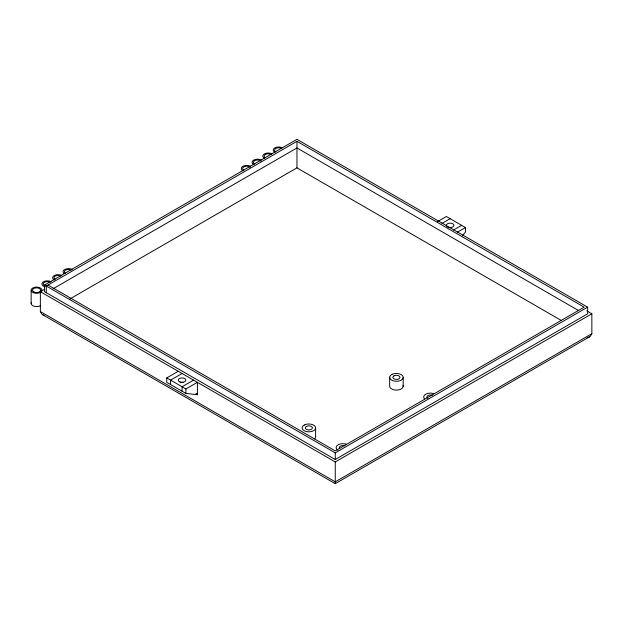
<?xml version="1.0" encoding="UTF-8"?>
<svg xmlns="http://www.w3.org/2000/svg" width="623" height="623" viewBox="0 0 623 623"><rect width="100%" height="100%" fill="white"/><g stroke="black" fill="none" stroke-linecap="round" stroke-linejoin="round"><path stroke-width="0.93" d="M586.796 310.869L591.85 313.79L591.85 333.687L590.269 336.381L335.252 483.666L41.943 314.272L40.363 311.578L40.363 291.681L44.186 289.469M462.476 235.782L465.467 231.982L465.467 227.559L446.317 216.5L437.291 221.71M44.576 285.046L296.953 139.334L587.637 307.155L587.637 313.79L335.252 459.501L44.576 291.681L44.576 285.046L335.252 452.866L587.637 307.155M48.018 285.046L335.252 450.881L584.187 307.155L296.953 141.32L46.297 286.043L46.297 292.678M53.064 288.768L296.953 147.955L578.292 310.386M69.885 298.954L296.953 167.86L561.448 320.557M166.746 377.912L185.895 388.97L197.382 382.335L197.436 394.725L185.895 393.393L166.746 382.335L166.746 377.912L178.233 371.277M182.064 373.489L170.57 380.123L170.57 384.547M441.941 223.447L450.149 218.712M193.551 380.123L182.064 386.758L182.064 391.182M453.427 230.082L461.635 225.347M457.259 232.293L465.467 227.559M195.466 394.499L197.382 393.393M40.363 291.681L335.252 461.931L591.85 313.79M591.85 333.687L335.252 481.836L40.363 311.578M589.607 336.817L587.123 337.775M44.186 315.409L42.605 314.708M195.902 393.837L197.436 394.725M403.182 377.538L403.182 386.385M389.655 377.195L389.655 386.034A6.767 3.909 0 0 0 396.999 390.107A6.767 3.909 0 0 0 403.026 385.364M335.252 452.866L335.252 459.501M335.252 461.931L335.252 483.666M315.627 428.087L315.627 436.925A6.767 3.909 0 0 1 314.576 438.857M296.953 141.32L296.953 167.86M185.895 388.97L185.895 393.393M31.15 290.287L31.15 303.549M243.85 170.211A4.065 2.344 0 0 1 244.247 166.691A4.065 2.344 0 0 1 250.244 167.385M243.009 170.834A5.412 3.131 0 0 1 242.783 166.411A5.412 3.131 0 0 1 250.438 166.279M265.343 157.806A4.065 2.344 0 0 1 265.343 154.488A4.065 2.344 0 0 1 271.091 154.488M264.502 158.421A5.412 3.131 0 0 1 264.277 153.998A5.412 3.131 0 0 1 271.932 153.873M274.93 152.401A5.412 3.131 0 0 1 274.704 147.986A5.412 3.131 0 0 1 282.359 147.853M275.771 151.786A4.065 2.344 0 0 1 275.771 148.469A4.065 2.344 0 0 1 281.518 148.469M253.771 164.62A5.412 3.131 0 0 1 253.545 160.197A5.412 3.131 0 0 1 261.201 160.064M254.612 164.005A4.065 2.344 0 0 1 255.009 160.485A4.065 2.344 0 0 1 260.998 161.17M63.873 273.404A5.412 3.131 0 0 1 65.057 269.338A5.412 3.131 0 0 1 72.198 269.486M65.61 273.419A4.065 2.344 0 0 1 65.61 270.109A4.065 2.344 0 0 1 71.357 270.109M54.341 280.062A5.412 3.131 0 0 1 54.115 275.639A5.412 3.131 0 0 1 61.77 275.506M55.182 279.439A4.065 2.344 0 0 1 55.182 276.121A4.065 2.344 0 0 1 60.929 276.121M44.755 286.736A5.412 3.131 0 0 1 42.932 282.149A5.412 3.131 0 0 1 51.039 281.705M45.292 286.012A4.065 2.344 0 0 1 44.101 282.554A4.065 2.344 0 0 1 50.198 282.32M40.503 305.605A5.412 3.131 0 0 1 33.992 306.212A5.412 3.131 0 0 1 31.29 302.739M41.336 291.673A5.412 3.131 0 0 1 32.225 292.062A5.412 3.131 0 0 1 35.464 287.133A5.412 3.131 0 0 1 41.834 290.91M339.792 448.513A3.52 2.033 0 0 1 339.94 446.481L340.532 446.076A3.52 2.033 0 0 1 344.799 445.85M337.923 450.211A6.767 3.909 0 0 1 337.207 445.468L338.344 444.682A6.767 3.909 0 0 1 346.552 444.269M427.869 398.401A3.52 2.033 0 0 1 427.487 395.932L428.079 395.527A3.52 2.033 0 0 1 432.346 395.309M424.458 398.821A6.767 3.909 0 0 1 424.754 394.92L425.891 394.141A6.767 3.909 0 0 1 434.106 393.728M180.164 382.647A3.793 2.188 0 0 1 183.045 382.429M446.862 226.437A3.793 2.188 0 0 1 449.167 223.229A3.793 2.188 0 0 1 453.941 225.347A3.793 2.188 0 0 1 449.167 227.457M448.249 227.239A3.793 2.188 0 0 1 447.47 226.897M449.167 227.652A3.793 2.188 0 0 1 451.13 227.652M306.485 426.412L305.893 426.825A3.52 2.033 0 0 0 306.726 429.527A3.52 2.033 0 0 0 311.469 429.278A3.52 2.033 0 0 0 311.461 426.537L310.752 426.194A3.52 2.033 0 0 0 306.485 426.412M394.032 375.871L393.44 376.276A3.52 2.033 0 0 0 394.281 378.979A3.52 2.033 0 0 0 399.016 378.737A3.52 2.033 0 0 0 399.008 375.988L398.299 375.646A3.52 2.033 0 0 0 394.032 375.871M304.297 425.026L303.16 425.813A6.767 3.909 0 0 0 304.74 431.007A6.767 3.909 0 0 0 313.86 430.555A6.767 3.909 0 0 0 313.86 425.275L312.505 424.613A6.767 3.909 0 0 0 304.297 425.026M391.844 374.485L390.707 375.264A6.767 3.909 0 0 0 392.295 380.466A6.767 3.909 0 0 0 401.407 380.007A6.767 3.909 0 0 0 401.407 374.727L400.059 374.073A6.767 3.909 0 0 0 391.844 374.485M33.689 291.852A4.065 2.344 0 0 0 40.487 290.801A4.065 2.344 0 0 0 35.511 287.927A4.065 2.344 0 0 0 33.689 291.852M180.164 382.016A3.793 2.188 0 0 0 185.856 380.123A3.793 2.188 0 0 0 180.164 378.231A3.793 2.188 0 0 0 180.164 382.016"/></g></svg>
